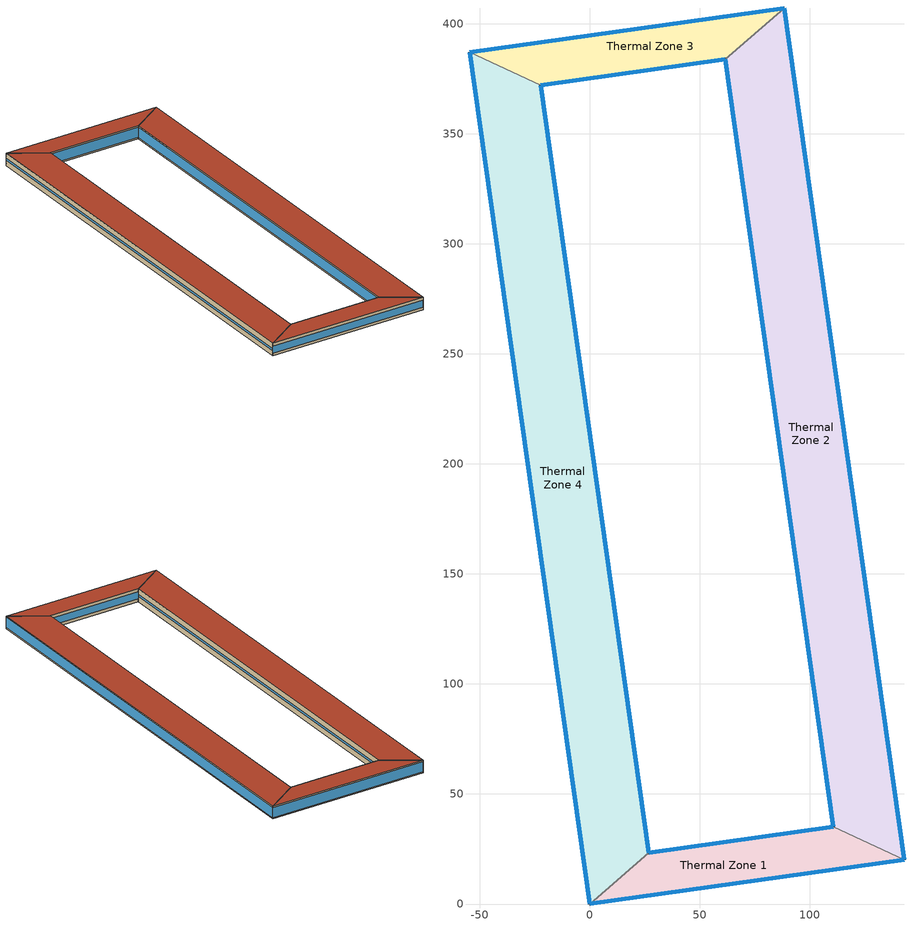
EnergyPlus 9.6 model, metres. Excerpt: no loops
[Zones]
Thermal Zone 1
 floor ground (ExtSlabCarpet): 0,0 26.82,23.29 110.64,35.07 142.84,20.07 z0
 wall outside (Ext Wall): 110.64,35.07 26.82,23.29 / 0,0 142.84,20.07 z0:11.42
 wall to Thermal Zone 4 (Interior Wall): 26.82,23.29 0,0 z0:11.42
 wall to Thermal Zone 2 (Interior Wall): 142.84,20.07 110.64,35.07 z0:11.42
 window (Ext Window): 110.63,35.07 26.83,23.29 / 0.01,0 142.83,20.07 z2.4:9.02
 roof outside (Ext Roof): 142.84,20.07 110.64,35.07 26.82,23.29 0,0 z11.42
Thermal Zone 2
 floor ground (ExtSlabCarpet): 110.64,35.07 61.62,383.86 88.44,407.15 142.84,20.07 z0
 wall outside (Ext Wall): 61.62,383.86 110.64,35.07 / 142.84,20.07 88.44,407.15 z0:11.42
 wall to Thermal Zone 3 (Interior Wall): 88.44,407.15 61.62,383.86 z0:11.42
 window (Ext Window): 61.62,383.85 110.63,35.08 / 142.83,20.08 88.44,407.14 z1.26:10.16
 roof outside (Ext Roof): 142.84,20.07 88.44,407.15 61.62,383.86 110.64,35.07 z11.42
Thermal Zone 3
 floor ground (ExtSlabCarpet): -22.2,372.08 -54.4,387.08 88.44,407.15 61.62,383.86 z0
 wall outside (Ext Wall): 88.44,407.15 -54.4,387.08 / -22.2,372.08 61.62,383.86 z0:11.42
 wall to Thermal Zone 4 (Interior Wall): -54.4,387.08 -22.2,372.08 z0:11.42
 window (Ext Window): 88.43,407.15 -54.39,387.08 / -22.19,372.08 61.61,383.86 z1.14:10.28
 roof outside (Ext Roof): 61.62,383.86 88.44,407.15 -54.4,387.08 -22.2,372.08 z11.42
Thermal Zone 4
 floor ground (ExtSlabCarpet): -54.4,387.08 -22.2,372.08 26.82,23.29 0,0 z0
 wall outside (Ext Wall): 26.82,23.29 -22.2,372.08 / -54.4,387.08 0,0 z0:11.42
 window (Ext Window): 26.82,23.3 -22.2,372.07 / -54.4,387.07 0,0.01 z4.74:6.68
 roof outside (Ext Roof): 0,0 26.82,23.29 -22.2,372.08 -54.4,387.08 z11.42
[Building]
Building 1: North Axis {deg}=-0
[Site:Location]
Washington Dc Dulles IntL Ar: Latitude {deg}=38.98; Longitude {deg}=-77.47; Time Zone {hr}=-5; Elevation {m}=82
[SizingPeriod:DesignDay] Month=7; Day of Month=21; Day Type=SummerDesignDay; Daily Dry-Bulb Temperature Range {deltaC}=14.4; Dry-Bulb Temperature Range Modifier Type=DefaultMultipliers; Barometric Pressure {Pa}=86790; Wind Speed {m/s}=5; Wind Direction {deg}=340; Rain Indicator=No; Snow Indicator=No; Daylight Saving Time Indicator=No; Solar Model Indicator=ASHRAETau; ASHRAE Clear Sky Optical Depth for Beam Irradiance (taub)=0.339; ASHRAE Clear Sky Optical Depth for Diffuse Irradiance (taud)=2.366; Begin Environment Reset Mode=FullResetAtBeginEnvironment
Name | Maximum Dry-Bulb Temperature {C} | Humidity Condition Type | Wetbulb or DewPoint at Maximum Dry-Bulb {C} | Enthalpy at Maximum Dry-Bulb {J/kg}
SALT-LAKE-CITY-IAP Ann Clg .4% Condns DB=>MWB | 36.5 | Wetbulb | 17.1
SALT-LAKE-CITY-IAP Ann Clg .4% Condns DP=>MDB | 22.5 | Dewpoint | 15.6
SALT-LAKE-CITY-IAP Ann Clg .4% Condns Enth=>MDB | 30.8 | Enthalpy |  | 59300
SALT-LAKE-CITY-IAP Ann Clg .4% Condns WB=>MDB | 31.2 | Wetbulb | 19
[Material] Thermal Absorptance=0.9
Name | Roughness | Thickness m | Conductivity W/m-K | Density kg/m3 | Specific Heat J/kg-K | Solar Absorptance | Visible Absorptance
wall concrete | MediumRough | 0.03 | 0.5 | 2243 | 837 | 0.65 | 0.65
roof concrete | MediumRough | 0.05 | 0.5 | 2243 | 837 | 0.65 | 0.65
Wall Insulation [18]; Roof Insulation [18] | MediumRough | 0.1693 | 0.049 | 265 | 836.8 | 0.7 | 0.7
MAT-CC05 4 HW CONCRETE | Rough | 0.1016 | 1.311 | 2240 | 836.8 | 0.85 | 0.85
G01a 19mm gypsum board | MediumSmooth | 0.019 | 0.16 | 800 | 1090 | 0.4 | 0.4
[Material:AirGap]
F04 Wall air space resistance: Thermal Resistance m2-K/W=0.15
[Material:NoMass]
CP02 CARPET PAD: Roughness=Smooth; Thermal Resistance m2-K/W=0.1; Thermal Absorptance=0.9; Solar Absorptance=0.8; Visible Absorptance=0.8
[WindowMaterial:SimpleGlazingSystem]
Window Material Simple Glazing System: U-Factor W/m2-K=1.8; Solar Heat Gain Coefficient=0.3
[Construction]
Ext Roof: roof concrete, Roof Insulation [18]
Ext Wall: wall concrete, Wall Insulation [18]
Ext Window: Window Material Simple Glazing System
ExtSlabCarpet: MAT-CC05 4 HW CONCRETE, CP02 CARPET PAD
Interior Wall: G01a 19mm gypsum board, F04 Wall air space resistance, G01a 19mm gypsum board
[Zone]
Thermal Zone 1; Thermal Zone 2; Thermal Zone 3; Thermal Zone 4: 352, 0, 0, 0, , 1, , , , , , Yes
[AvailabilityManager:Scheduled] Schedule=Always On Discrete
VAV with Reheat 1 Availability Manager; Air Loop HVAC Outdoor Air System 1 Availability Manager
[Schedule:Constant]
Always On Discrete: Hourly Value=1
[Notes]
wall material
roof material
